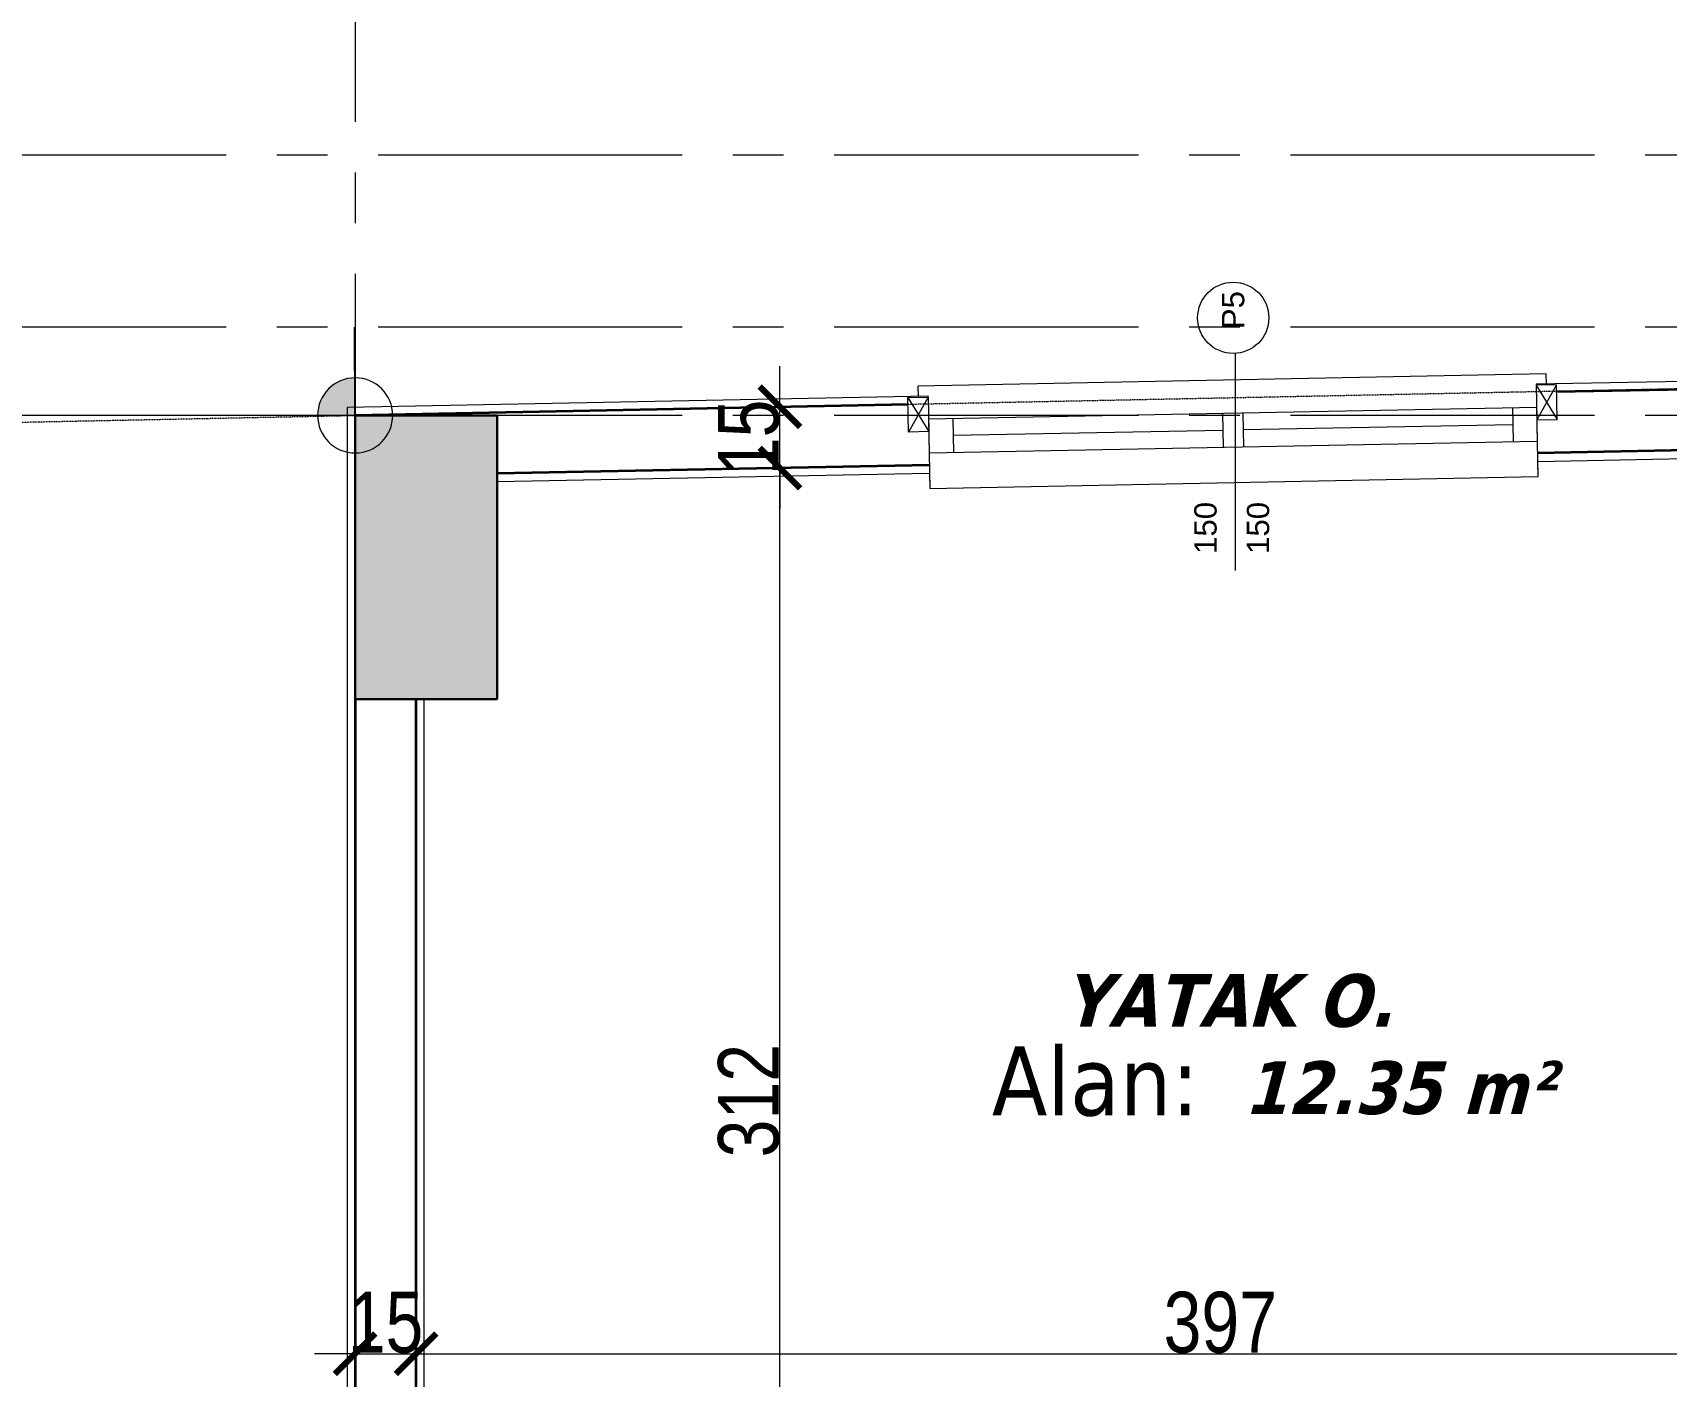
# Model space of a CAD drawing. Header units: millimetres. Extents: x 1373 to 40779, y 1939 to 6439.
# Drawn here: x 9976.8 to 10379.7, y 4654.6 to 4985.9 of the extents above; entities that cross this region are included whole.
import ezdxf

# ---------------------------------------------------------------- set-up
doc = ezdxf.new("R2010")
doc.units = ezdxf.units.MM
doc.linetypes.add('IMPORT-CENTER2', pattern=[112.5, 75, -12.5, 12.5, -12.5])
doc.linetypes.add('Sovrapposto', pattern=[0.396875, 0.238125, -0.15875])
for name, color, linetype, lineweight in [('A-ANNO-DIMS', 211, 'Continuous', 18), ('A-AREA-IDEN', 2, 'Continuous', 18), ('A-DETL', 6, 'Continuous', 30), ('A-DETL-GENF', 92, 'Continuous', 18), ('A-GLAZ', 151, 'Continuous', 18), ('A-GLAZ-IDEN', 152, 'Continuous', 18), ('A-GLAZ-SILL', 1, 'Continuous', 9), ('A-WALL', 20, 'Continuous', 9), ('A-WALL-FNSH', 113, 'Continuous', 18), ('ESYA', 3, 'Continuous', 25), ('OLCUIC', 241, 'Continuous', 20), ('S-GRID', 252, 'IMPORT-CENTER2', 5), ('ÖLÇÜ', 30, 'Continuous', 20)]:
    doc.layers.add(name, color=color, linetype=linetype, lineweight=lineweight)
doc.layers.add('TEFRIŞ', color=7, linetype='Continuous')
doc.styles.add('50', font='arial.ttf', dxfattribs={"width": 0.8})
doc.styles.add('Arial_4', font='arial.ttf', dxfattribs={"height": 5.5})
doc.styles.add('Tahoma', font='tahoma.ttf', dxfattribs={"height": 24.26112})
doc.styles.add('Tahoma_B_I', font='', dxfattribs={"height": 11})
doc.styles.add('Times New Roman', font='times.ttf', dxfattribs={"height": 13.4})
doc.styles.get('Tahoma_B_I').set_extended_font_data('Tahoma', italic=True, bold=True)
doc.dimstyles.new('2_0_mm_-_Arial_2', dxfattribs={"dimscale": 30.48, "dimtxt": 14.029207, "dimasz": 0.492126, "dimexe": 0.328084, "dimexo": 0.625, "dimgap": 0.164042, "dimtad": 1, "dimdec": 0, "dimtxsty": 'Times New Roman', "dimblk1": 'OBLIQUE', "dimblk2": 'OBLIQUE', "dimsah": 1, "dimcen": 2.5, "dimdle": 0.328084, "dimazin": 3, "dimtfac": 1, "dimtix": 1, "dimtmove": 0, "dimatfit": 3, "dimfxl": 0.656168, "dimfxlon": 1, "dimtvp": 1, "dimarcsym": 2})
doc.dimstyles.new('NERGİS', dxfattribs={"dimtxt": 15, "dimasz": 10, "dimexe": 20, "dimexo": 150, "dimgap": 0, "dimtad": 1, "dimdec": 0, "dimzin": 1, "dimtxsty": '50', "dimblk": 'ARCHTICK', "dimcen": 0, "dimse1": 1, "dimse2": 1, "dimclrd": 56, "dimclrt": 56, "dimazin": 3, "dimtfac": 1, "dimtdec": 0, "dimtix": 1, "dimtmove": 2, "dimatfit": 2, "dimldrblk": 'DOTSMALL', "dimlwd": 0, "dimlwe": -1, "dimarcsym": 0})

# ---------------------------------------------------------------- blocks, each defined once
blk = doc.blocks.new('Dbl Plain - 150-150 2-1964452-1_BODRUM KAT')
at = {"layer": 'A-GLAZ'}
for p, q in [((-103.5, 14.1), (-103.5, -2.95)), ((46.5, 14.1), (-103.5, 14.1)), ((46.5, -2.95), (46.5, 14.1)), ((46.5, 5.35), (-103.5, 5.35)), ((-103.5, 5.35), (-103.5, -2.95)), ((-97.5, -2.95), (-97.5, 5.35)), ((-31, -2.95), (-31, 5.35)), ((-26, -2.95), (-26, 5.35)), ((40.5, -2.95), (40.5, 5.35)), ((46.5, -2.95), (46.5, 5.35)), ((-108.5, -8.4), (-103.5, 0.1)), ((-103.5, -8.4), (-108.5, 0.1)), ((-108.5, 0.1), (-108.5, -8.4)), ((-103.5, 0.1), (-108.5, 0.1)), ((-103.5, -8.4), (-103.5, 0.1)), ((-97.5, 1.2), (-31, 1.2)), ((-26, 1.2), (40.5, 1.2)), ((51.5, -8.4), (46.5, 0.1)), ((46.5, -8.4), (51.5, 0.1)), ((46.5, -8.4), (46.5, 0.1)), ((46.5, 0.1), (51.5, 0.1)), ((51.5, 0.1), (51.5, -8.4)), ((-103.5, -2.95), (46.5, -2.95)), ((-103.5, -2.95), (46.5, -2.95)), ((-108.5, -8.4), (-103.5, -8.4)), ((-106, -8.65), (-106, -11.15)), ((-106, -11.15), (49, -11.15)), ((51.5, -8.4), (46.5, -8.4)), ((49, -11.15), (49, -8.65))]:
    blk.add_line(p, q, dxfattribs=at)
at = {"layer": 'A-GLAZ-SILL'}
for p, q in [((-103.5, 14.1), (-103.5, 10.47)), ((46.5, 14.1), (-103.5, 14.1)), ((46.5, 10.47), (46.5, 14.1))]:
    blk.add_line(p, q, dxfattribs=at)
blk = doc.blocks.new('_MB_TASLAK_MAHALL_ETİKETİ_50_ÖL1 - _MB_1_100 ODA ETİKETİ 2-1849262-1_BODRUM KAT')
at = {"layer": 'A-AREA-IDEN', "insert": (-0.1168, 0.0189), "char_height": 0.17, "width": 0.633333, "attachment_point": 1, "style": 'Tahoma'}
blk.add_mtext('Alan:', dxfattribs=at)
blk = doc.blocks.new('_ArchTick')
at = {"color": 0, "linetype": 'ByBlock', "const_width": 0.15}
blk.add_lwpolyline([(-0.5, -0.5), (0.5, 0.5)], dxfattribs=at)
blk = doc.blocks.new('*D17382')
at = {"layer": 'Defpoints', "color": 0, "transparency": 16777216}
for p in [(10056.35, 4680.17), (10071.35, 4680.17), (10071.35, 4660.17)]:
    blk.add_point(p, dxfattribs=at)
at = {"layer": 'OLCUIC', "color": 56, "lineweight": 0, "transparency": 16777216}
for p, q in [((10056.35, 4660.17), (10046.35, 4660.17)), ((10056.35, 4660.17), (10071.35, 4660.17)), ((10071.35, 4660.17), (10081.35, 4660.17))]:
    blk.add_line(p, q, dxfattribs=at)
at = {"layer": 'OLCUIC', "color": 56, "lineweight": 0, "transparency": 16777216, "xscale": 10, "yscale": 10, "zscale": 10}
blk.add_blockref('_ArchTick', (10056.35, 4660.17), dxfattribs=at)
at = {"layer": 'OLCUIC', "color": 56, "lineweight": 0, "transparency": 16777216, "xscale": 10, "yscale": 10, "zscale": 10, "rotation": 180}
blk.add_blockref('_ArchTick', (10071.35, 4660.17), dxfattribs=at)
at = {"layer": 'OLCUIC', "color": 56, "transparency": 16777216, "insert": (10063.85, 4667.83), "char_height": 15, "width": 0.7968, "attachment_point": 5, "style": '50'}
blk.add_mtext('15', dxfattribs=at)
blk = doc.blocks.new('_DotSmall')
at = {"layer": 'ESYA', "color": 0, "const_width": 0.5}
blk.add_lwpolyline([(-0.0625, 0, 1), (0.0625, 0, 1)], format="xyb", close=True, dxfattribs=at)
blk = doc.blocks.new('*D17383')
at = {"layer": 'Defpoints', "color": 0, "transparency": 16777216}
for p in [(10071.35, 4680.17), (10468.07, 4680.17), (10468.07, 4660.17)]:
    blk.add_point(p, dxfattribs=at)
at = {"layer": 'OLCUIC', "color": 56, "lineweight": 0, "transparency": 16777216}
blk.add_line((10071.35, 4660.17), (10468.07, 4660.17), dxfattribs=at)
at = {"layer": 'OLCUIC', "color": 56, "lineweight": 0, "transparency": 16777216, "xscale": 10, "yscale": 10, "zscale": 10, "rotation": 180}
blk.add_blockref('_ArchTick', (10071.35, 4660.17), dxfattribs=at)
at = {"layer": 'OLCUIC', "color": 56, "lineweight": 0, "transparency": 16777216, "xscale": 10, "yscale": 10, "zscale": 10}
blk.add_blockref('_ArchTick', (10468.07, 4660.17), dxfattribs=at)
at = {"layer": 'OLCUIC', "color": 56, "transparency": 16777216, "insert": (10269.71, 4667.84), "char_height": 15, "width": 1.1952, "attachment_point": 5, "style": '50'}
blk.add_mtext('397', dxfattribs=at)
blk = doc.blocks.new('TR_Pencere_pozu_04_saga_uste_1_5mm - TR_Pencere_pozu_04_saga_uste_1_5mm-1434201-1_BODRUM KAT')
at = {"layer": 'A-GLAZ-IDEN'}
blk.add_line((0.346, 0), (-0.1896, 0), dxfattribs=at)
blk.add_circle((0.4336, 0.0044), 0.0878, dxfattribs=at)
blk = doc.blocks.new('_Oblique')
at = {"color": 0, "linetype": 'ByBlock', "lineweight": -2}
blk.add_line((-0.5, -0.5), (0.5, 0.5), dxfattribs=at)
blk = doc.blocks.new('*D17637')
at = {"layer": 'A-ANNO-DIMS', "color": 0, "lineweight": -2, "transparency": 16777216}
blk.add_line((10550.62, 5046.97), (10334.83, 5042.77), dxfattribs=at)
at = {"layer": 'Defpoints', "color": 0, "transparency": 16777216}
for p in [(10344.83, 5042.96), (10345.22, 5022.97), (10543.46, 4901)]:
    blk.add_point(p, dxfattribs=at)
at = {"layer": 'A-ANNO-DIMS', "color": 0, "lineweight": -2, "transparency": 16777216, "xscale": 15, "yscale": 15, "zscale": 15}
for p, rotation in [((10540.62, 5046.78), 1.115570023634005), ((10344.83, 5042.96), 181.115570023634)]:
    blk.add_blockref('_Oblique', p, dxfattribs=dict(at, rotation=rotation))
at = {"layer": 'A-ANNO-DIMS', "color": 0, "transparency": 16777216, "insert": (10442.49, 5056.7), "char_height": 13.4, "width": 36.4299, "attachment_point": 5, "rotation": 1.1156, "style": 'Times New Roman'}
blk.add_mtext('\\A1;196', dxfattribs=at)
blk = doc.blocks.new('*D18094')
at = {"layer": 'Defpoints', "color": 0, "transparency": 16777216}
for p in [(10161.1, 4878.55), (10161.1, 4878.55), (10161.1, 4566.56)]:
    blk.add_point(p, dxfattribs=at)
at = {"layer": 'OLCUIC', "color": 56, "lineweight": 0, "transparency": 16777216}
blk.add_line((10161.1, 4566.56), (10161.1, 4878.55), dxfattribs=at)
at = {"layer": 'OLCUIC', "color": 56, "lineweight": 0, "transparency": 16777216, "xscale": 10, "yscale": 10, "zscale": 10}
for p, rotation in [((10161.1, 4878.55), 90), ((10161.1, 4566.56), 270)]:
    blk.add_blockref('_ArchTick', p, dxfattribs=dict(at, rotation=rotation))
at = {"layer": 'OLCUIC', "color": 56, "transparency": 16777216, "insert": (10153.44, 4722.56), "char_height": 15, "attachment_point": 5, "rotation": 90, "style": '50'}
blk.add_mtext('312', dxfattribs=at)
blk = doc.blocks.new('*D18095')
at = {"layer": 'Defpoints', "color": 0, "transparency": 16777216}
for p in [(10160.8, 4893.63), (10161.1, 4893.63), (10161.1, 4878.55)]:
    blk.add_point(p, dxfattribs=at)
at = {"layer": 'OLCUIC', "color": 56, "lineweight": 0, "transparency": 16777216}
for p, q in [((10161.1, 4893.63), (10161.1, 4903.63)), ((10161.1, 4878.55), (10161.1, 4893.63)), ((10161.1, 4878.55), (10161.1, 4868.55))]:
    blk.add_line(p, q, dxfattribs=at)
at = {"layer": 'OLCUIC', "color": 56, "lineweight": 0, "transparency": 16777216, "xscale": 10, "yscale": 10, "zscale": 10}
for p, rotation in [((10161.1, 4893.63), 270), ((10161.1, 4878.55), 90)]:
    blk.add_blockref('_ArchTick', p, dxfattribs=dict(at, rotation=rotation))
at = {"layer": 'OLCUIC', "color": 56, "transparency": 16777216, "insert": (10153.44, 4886.09), "char_height": 15, "attachment_point": 5, "rotation": 90, "style": '50'}
blk.add_mtext('15', dxfattribs=at)
blk = doc.blocks.new('sfthgfhfgh')
at = {"layer": 'ÖLÇÜ'}
h = blk.add_hatch(color=256, dxfattribs=at)
h.paths.add_polyline_path([(-3321.6, 15883.9), (-3321.1, 15834.4), (-3271.6, 15834.9, 0.414214)])
h.paths.add_polyline_path([(-3370.6, 15833.9, 0.414214), (-3320.6, 15784.9), (-3321.1, 15834.4)])
at = {"layer": 'TEFRIŞ', "color": 4}
blk.add_line((-3320.4, 15719.6), (-3321.8, 15950.7), dxfattribs=at)
at = {"layer": 'ÖLÇÜ'}
blk.add_line((-3406.1, 15833.6), (-2971.1, 15837.8), dxfattribs=at)
blk.add_circle((-3321.1, 15834.4), 49.5, dxfattribs=at)

msp = doc.modelspace()

# ---------------------------------------------------------------- hatches: boundary and pattern name
at = {"layer": 'A-DETL-GENF'}
h = msp.add_hatch(dxfattribs=at)
h.set_pattern_fill('FP_21', color=153, style=0, pattern_type=2)
h.set_pattern_definition([(45, (11061.715, 4456.518), (-17.9605, 17.9605), []), (45, (11079.675, 4456.518), (-17.9605, 17.9605), [12.7, -12.7])])
h.paths.add_polyline_path([(10606.07, 3375.28), (10606.07, 3445.28), (10571.07, 3445.28), (10571.07, 3375.28)])
h.paths.add_polyline_path([(12104.05, 3375.28), (12174.05, 3375.28), (12174.05, 3410.28), (12104.05, 3410.28), (12104.05, 3400.77)])
h.paths.add_polyline_path([(10056.35, 3375.28), (10126.35, 3375.28), (10126.35, 3410.28), (10056.35, 3410.28)])
h.paths.add_polyline_path([(11126.07, 3375.28), (11126.07, 3445.28), (11091.07, 3445.28), (11091.07, 3375.28)])
h.paths.add_polyline_path([(11696.07, 3375.28), (11696.07, 3445.28), (11661.07, 3445.28), (11661.07, 3375.28), (11664.45, 3375.28)])
h.paths.add_polyline_path([(12115.32, 3841.56), (12153.62, 3841.56), (12152.09, 3876.56), (12082.09, 3876.56), (12082.09, 3841.56)])
h.paths.add_polyline_path([(11671.07, 3841.56), (11696.07, 3841.56), (11696.07, 3951.56), (11506.07, 3951.56), (11506.07, 3926.56), (11671.07, 3926.56), (11671.07, 3849.65)])
h.paths.add_polyline_path([(10571.07, 3841.56), (10601.07, 3841.56), (10601.07, 3951.56), (10571.07, 3951.56), (10571.07, 3849.65)])
h.paths.add_polyline_path([(10056.35, 3841.56), (10126.35, 3841.56), (10126.35, 3876.56), (10056.35, 3876.56)])
h.paths.add_polyline_path([(11084.77, 3926.56), (11116.07, 3926.56), (11116.07, 3951.56), (11051.07, 3951.56), (11051.07, 4216.56), (11026.07, 4216.56), (11026.07, 3926.56)])
h.paths.add_polyline_path([(11241.07, 3926.56), (11266.07, 3926.56), (11266.07, 4216.56), (11241.07, 4216.56), (11241.07, 4042.03)])
h.paths.add_polyline_path([(12130.63, 4366.56), (12129.1, 4401.56), (12059.1, 4401.56), (12059.1, 4366.56), (12115.32, 4366.56)])
h.paths.add_polyline_path([(11461.07, 4366.56), (11531.07, 4366.56), (11531.07, 4401.56), (11461.07, 4401.56)])
h.paths.add_polyline_path([(11131.07, 4366.56), (11131.07, 4401.56), (11026.07, 4401.56), (11026.07, 4366.56), (11084.77, 4366.56)])
h.paths.add_polyline_path([(10618.07, 4366.56), (10618.07, 4391.56), (10468.07, 4391.56), (10468.07, 4366.56), (10569.5, 4366.56)])
h.paths.add_polyline_path([(10056.35, 4366.56), (10126.35, 4366.56), (10126.35, 4401.56), (10056.35, 4401.56)])
h.paths.add_polyline_path([(10091.35, 4821.52), (10091.35, 4891.52), (10056.35, 4891.52), (10056.35, 4821.52)])
h.paths.add_polyline_path([(10503.07, 4829.38), (10503.07, 4900.05), (10468.07, 4899.38), (10468.07, 4829.38)])
h.paths.add_polyline_path([(11131.13, 4841.77), (11131.13, 4913.29), (11096.13, 4911.77), (11096.13, 4841.77)])
h.paths.add_polyline_path([(11451.13, 4857.21), (11486.07, 4857.21), (11486.07, 4928.73), (11451.13, 4927.21)])
h.paths.add_polyline_path([(12069.83, 4884.14), (12104.83, 4884.14), (12104.83, 4955.66), (12069.83, 4954.14)])

# ---------------------------------------------------------------- linework, layer by layer
at = {"layer": 'A-DETL'}
for p, q in [((10091.35, 4891.52), (10056.35, 4891.52)), ((10056.35, 4891.52), (10056.35, 4821.52)), ((10091.35, 4821.52), (10091.35, 4891.52)), ((10056.35, 4821.52), (10091.35, 4821.52))]:
    msp.add_line(p, q, dxfattribs=at)
at = {"layer": 'A-WALL', "lineweight": 35}
for p, q in [((10543.46, 4901), (10352.67, 4897.29)), ((10192.7, 4894.17), (10056.35, 4891.52)), ((10468.07, 4884.53), (10347.96, 4882.19)), ((10197.99, 4879.27), (10091.35, 4877.2)), ((10056.35, 4821.52), (10056.35, 4544.56)), ((10071.35, 4821.52), (10071.35, 4566.56))]:
    msp.add_line(p, q, dxfattribs=at)
at = {"layer": 'A-WALL-FNSH', "color": 7, "lineweight": 9}
for p, q in [((10543.42, 4903), (10347.63, 4899.19)), ((10347.63, 4899.19), (10347.63, 4898.94)), ((10197.66, 4896.27), (10054.35, 4893.48)), ((10197.66, 4896.02), (10197.66, 4896.27)), ((10054.35, 4893.48), (10054.35, 4544.56)), ((10348, 4880.19), (10466.07, 4882.49)), ((10091.35, 4875.2), (10198.03, 4877.27)), ((10073.35, 4568.56), (10073.35, 4821.52))]:
    msp.add_line(p, q, dxfattribs=at)
at = {"layer": 'S-GRID', "lineweight": 18}
for p, q in [((10056.35, 5376.43), (10056.35, 2926.07)), ((12612.02, 4955.66), (9638.39, 4955.66)), ((12612.02, 4913.29), (9638.39, 4913.29)), ((12612.02, 4891.52), (9638.39, 4891.52))]:
    msp.add_line(p, q, dxfattribs=at)
at = {"layer": 'S-GRID', "linetype": 'Sovrapposto', "lineweight": 18}
msp.add_lwpolyline([(9621.31, 4830.3), (9674.6, 4883.79), (10056.35, 4891.52), (11131.13, 4913.29), (12104.83, 4955.66), (12547.51, 4974.92)], dxfattribs=at)

# ---------------------------------------------------------------- block references
at = {"layer": 'A-AREA-IDEN', "xscale": 99.99999999999993, "yscale": 99.99999999999993, "zscale": 99.99999999999993}
msp.add_blockref('_MB_TASLAK_MAHALL_ETİKETİ_50_ÖL1 - _MB_1_100 ODA ETİKETİ 2-1849262-1_BODRUM KAT', (10225.04, 4734.04), dxfattribs=at)
at = {"layer": 'A-DETL', "xscale": -0.1870974158142238, "yscale": 0.1870974158142238, "zscale": 0.1870974158142238, "rotation": 0.5566844251430857}
msp.add_blockref('sfthgfhfgh', (9463.8, 1923.04), dxfattribs=at)
at = {"layer": 'A-GLAZ', "rotation": 181.1155700236972}
msp.add_blockref('Dbl Plain - 150-150 2-1964452-1_BODRUM KAT', (10244.32, 4888.52), dxfattribs=at)
at = {"layer": 'A-GLAZ-IDEN', "xscale": 99.99999999999993, "yscale": 99.99999999999993, "zscale": 99.99999999999993, "rotation": 89.99999999999991}
msp.add_blockref('TR_Pencere_pozu_04_saga_uste_1_5mm - TR_Pencere_pozu_04_saga_uste_1_5mm-1434201-1_BODRUM KAT', (10273.34, 4872.21), dxfattribs=at)

# ---------------------------------------------------------------- texts
at = {"layer": 'A-AREA-IDEN', "char_height": 13, "attachment_point": 1, "style": 'Tahoma_B_I'}
for s, insert, width in [('YATAK O.', (10230.95, 4753.77), 101.8143), ('12.35 m²', (10275.47, 4732.27), 100.2109)]:
    msp.add_mtext(s, dxfattribs=dict(at, insert=insert, width=width))
at = {"layer": 'A-GLAZ-IDEN', "char_height": 5.5, "attachment_point": 1, "rotation": 90, "style": 'Arial_4'}
for s, insert, width in [('P5', (10270.12, 4912.77), 9.6202), ('150', (10263.3, 4857.37), 14.4304), ('150', (10276.25, 4857.37), 14.4304)]:
    msp.add_mtext(s, dxfattribs=dict(at, insert=insert, width=width))

# ---------------------------------------------------------------- dimensions: what is measured, and where the dimension line sits
at = {"layer": 'A-ANNO-DIMS'}
dim = msp.add_linear_dim(base=(10344.83, 5042.96), p1=(10543.46, 4901), p2=(10345.22, 5022.97), angle=1.1156, dimstyle='2_0_mm_-_Arial_2', override={"dimse1": 1, "dimse2": 1, "dimfxl": 170}, dxfattribs=at)
dim.commit()
dim.dimension.update_dxf_attribs({"geometry": '*D17637', "text_midpoint": (10442.49, 5056.7)})
at = {"layer": 'OLCUIC'}
for base, p1, p2, picture, middle in [((10161.1, 4893.63), (10161.1, 4878.55), (10160.8, 4893.63), '*D18095', (10153.44, 4886.09)), ((10161.1, 4878.55), (10161.1, 4566.56), (10161.1, 4878.55), '*D18094', (10153.44, 4722.56))]:
    dim = msp.add_linear_dim(base=base, p1=p1, p2=p2, angle=90, dimstyle='NERGİS', dxfattribs=at)
    dim.commit()
    dim.dimension.update_dxf_attribs({"geometry": picture, "text_midpoint": middle})
for base, p1, p2, picture, middle in [((10071.35, 4660.17), (10056.35, 4680.17), (10071.35, 4680.17), '*D17382', (10063.85, 4667.83)), ((10468.07, 4660.17), (10071.35, 4680.17), (10468.07, 4680.17), '*D17383', (10269.71, 4667.84))]:
    dim = msp.add_linear_dim(base=base, p1=p1, p2=p2, dimstyle='NERGİS', dxfattribs=at)
    dim.commit()
    dim.dimension.update_dxf_attribs({"geometry": picture, "text_midpoint": middle})

doc.saveas('drawing.dxf')
